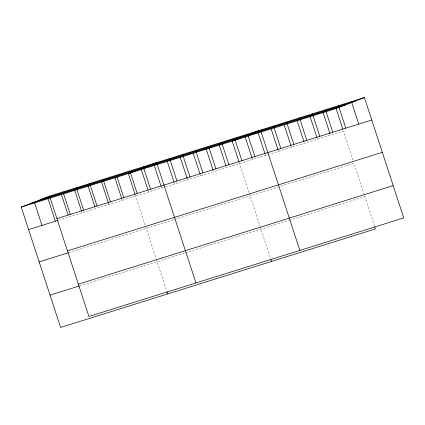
<?xml version="1.0" encoding="UTF-8"?>
<svg xmlns="http://www.w3.org/2000/svg" width="425" height="425" viewBox="0 0 425 425"><rect width="100%" height="100%" fill="white"/><g stroke="black" fill="none" stroke-linecap="round" stroke-linejoin="round"><path stroke-width="0.32" stroke-dasharray="2.12 1.59" d="M58.406 220.262L164.714 186.984M165.336 186.788L343.442 131.038L352.984 160.225M68.962 252.556L174.032 219.667M174.654 219.475L353.998 163.333L374.622 226.419M79.836 285.834L184.912 252.939M185.528 252.748L288.809 220.421M289.425 220.224L364.878 196.605M317.061 137.918L317.47 139.166M291.088 146.046L291.497 147.3M278.099 150.115L278.508 151.364M265.115 154.179L265.519 155.428M252.126 158.243L252.535 159.492M239.137 162.308L249.087 192.748M249.289 193.37L259.973 226.047M260.174 226.663L270.72 258.942M200.175 174.505L200.584 175.753M174.202 182.638L174.611 183.887M161.213 186.702L161.622 187.951M148.229 190.767L148.633 192.015M135.24 194.831L156.071 258.57M156.273 259.186L166.621 290.843M121.858 199.022L122.267 200.271M108.476 203.208L108.885 204.457M81.717 211.586L82.126 212.835"/><path stroke-width="0.64" d="M374.823 227.04L375.434 228.905L60.589 327.457L21.25 207.097L49.566 196.095L364.411 97.543L403.75 217.903L88.91 316.455L49.566 196.095M21.25 207.097L336.09 108.545L364.411 97.543M40.221 199.729L355.066 101.171M30.595 203.469L345.435 104.911M56.918 218.588L371.763 120.036M28.603 229.59L57.795 220.453M67.474 250.888L382.319 152.331M39.158 261.885L68.351 252.748M78.354 284.16L393.194 185.608M50.033 295.163L79.231 286.02M351.422 101.607L358.774 124.1M338.438 105.676L345.785 128.169M336.09 108.545L342.832 129.163M325.449 109.74L332.802 132.233M323.106 112.609L330.05 133.854M312.46 113.804L319.812 136.298M310.117 116.673L316.859 137.291M299.476 117.868L306.823 140.362M297.128 120.737L304.072 141.982M286.487 121.938L293.84 144.431M284.144 124.801L290.881 145.424M273.498 126.002L280.851 148.495M271.155 128.871L278.099 150.115M299.853 250.426L260.514 130.066L232.193 141.063L238.935 161.686M258.166 132.935L264.908 153.553M247.525 134.13L254.878 156.623M245.183 136.999L251.919 157.617M234.536 138.194L241.889 160.692M270.927 259.563L271.533 261.428M221.553 142.263L228.905 164.757M219.204 145.132L225.946 165.75M208.563 146.327L215.916 168.821M206.221 149.196L213.164 170.441M195.574 150.392L202.927 172.885M193.232 153.26L199.973 173.878M182.591 154.456L189.943 176.954M180.248 157.324L187.191 178.569M169.602 158.525L176.954 181.018M167.259 161.394L173.995 182.012M195.957 282.949L156.613 162.589L128.297 173.586L135.033 194.209M154.27 165.458L161.011 186.076M143.236 166.775L150.588 189.268M141.286 169.522L148.022 190.14M129.853 170.967L137.206 193.46M166.823 291.465L167.636 293.951M116.471 175.153L123.824 197.646M114.915 177.778L121.656 198.395M103.089 179.345L110.442 201.838M101.532 181.964L108.476 203.208M89.712 183.531L97.065 206.024M88.156 186.155L94.892 206.773M76.33 187.717L83.683 210.216M74.773 190.342L81.515 210.959M62.948 191.909L70.3 214.402M61.391 194.528L68.133 215.151M48.009 198.719L55.362 221.212M34.632 202.906L41.985 225.399"/></g></svg>
